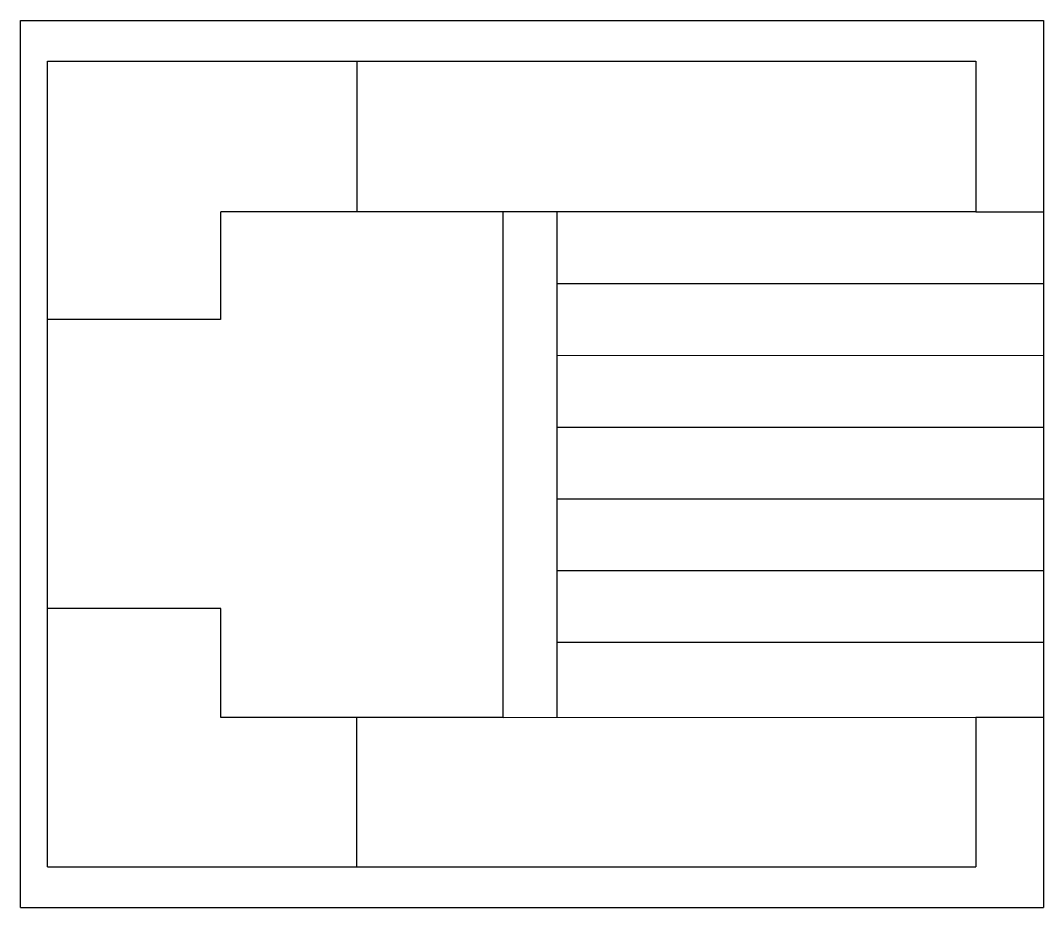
# Model space of a CAD drawing. Header units: inches. Extents: x 567429 to 582707, y 126347 to 133675.
# Drawn here: x 581832.1 to 581841.22, y 129189.95 to 129197.85 of the extents above; entities that cross this region are included whole.
import ezdxf

# ---------------------------------------------------------------- set-up
doc = ezdxf.new("R2010")
doc.units = ezdxf.units.IN
doc.header["$MEASUREMENT"] = 0
doc.layers.add('BORD', color=3, linetype='Continuous')

# ---------------------------------------------------------------- blocks, each defined once
blk = doc.blocks.new('BOARD1')
at = {"layer": 'BORD'}
for p, q in [((6.768, -20.787), (15.478, -20.787)), ((6.768, -30.832), (6.768, -20.787)), ((8.648, -21.452), (8.648, -20.787)), ((13.609, -21.452), (13.609, -20.787)), ((15.478, -30.832), (15.478, -20.787)), ((7.167, -30.566), (7.167, -21.452)), ((7.167, -21.452), (8.648, -21.452)), ((8.648, -21.452), (8.648, -28.866)), ((13.609, -21.452), (15.078, -21.452)), ((13.611, -26.093), (13.609, -21.452)), ((15.078, -30.566), (15.078, -21.452)), ((8.648, -25.565), (13.611, -25.565)), ((13.611, -26.093), (8.648, -26.093)), ((13.611, -26.093), (13.611, -28.866)), ((8.648, -27.527), (7.167, -27.527)), ((15.078, -27.528), (13.611, -27.528)), ((9.705, -28.866), (8.648, -28.866)), ((9.705, -28.867), (9.705, -30.566)), ((13.611, -28.866), (12.54, -28.866)), ((12.54, -28.866), (12.54, -30.566)), ((15.078, -30.566), (7.167, -30.566)), ((15.478, -30.832), (6.768, -30.832))]:
    blk.add_line(p, q, dxfattribs=at)
at = {"layer": 'BORD', "color": 30}
for p, q in [((9.352, -25.565), (9.352, -20.787)), ((10.056, -25.565), (10.056, -20.787)), ((10.76, -25.565), (10.76, -20.787)), ((11.464, -25.565), (11.464, -20.787)), ((12.168, -25.565), (12.168, -20.787)), ((12.871, -25.565), (12.871, -20.787))]:
    blk.add_line(p, q, dxfattribs=at)

msp = doc.modelspace()

# ---------------------------------------------------------------- block references
at = {"layer": 'BORD', "ltscale": 5, "xscale": 0.9077507259660533, "yscale": 0.9077507259660533, "zscale": 0.9077507259660533, "rotation": 270.0028855839087}
msp.add_blockref('BOARD1', (581860.0901, 129203.9992), dxfattribs=at)

doc.saveas('drawing.dxf')
